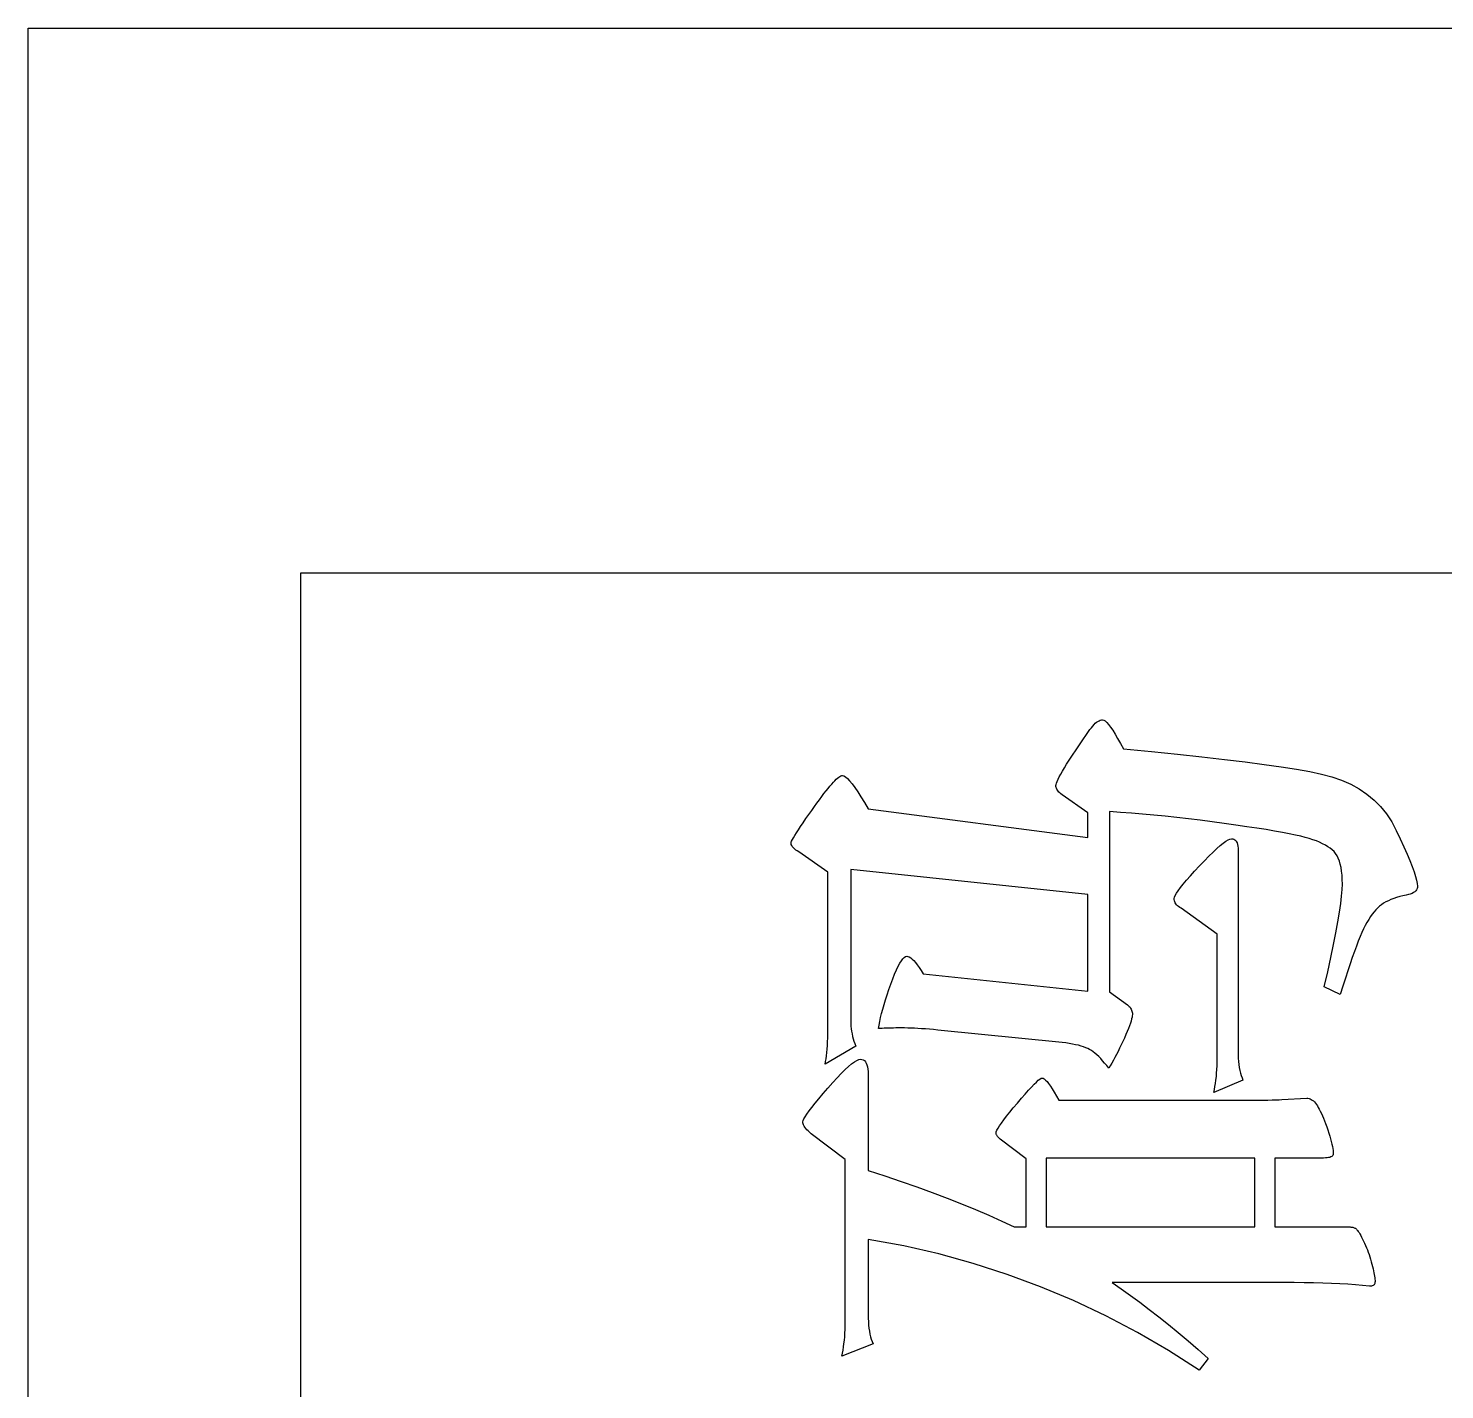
# Model space of a CAD drawing. Header units: millimetres. Extents: x -1 to 1576, y 30 to 633.
# Drawn here: x 1418.3 to 1423.5, y 406.95 to 411.95 of the extents above; entities that cross this region are included whole.
import ezdxf

# ---------------------------------------------------------------- set-up
doc = ezdxf.new("R2010")
doc.units = ezdxf.units.MM

msp = doc.modelspace()

# ---------------------------------------------------------------- linework, layer by layer
at = {"color": 7, "linetype": 'Continuous', "lineweight": 25}
for p, q in [((1418.301, 401.9531), (1418.301, 411.9531)), ((1418.301, 411.9531), (1428.301, 411.9531)), ((1419.301, 409.9531), (1419.301, 403.9531)), ((1425.301, 409.9531), (1419.301, 409.9531)), ((1422.2062, 409.3852), (1422.2112, 409.3912)), ((1422.2112, 409.3912), (1422.216, 409.3966)), ((1422.216, 409.3966), (1422.2208, 409.4013)), ((1422.2208, 409.4013), (1422.2254, 409.4052)), ((1422.2254, 409.4052), (1422.23, 409.4084)), ((1422.23, 409.4084), (1422.2344, 409.4109)), ((1422.2344, 409.4109), (1422.2388, 409.4127)), ((1422.2388, 409.4127), (1422.243, 409.4138)), ((1422.243, 409.4138), (1422.2472, 409.4142)), ((1422.2472, 409.4142), (1422.2516, 409.4131)), ((1422.2516, 409.4131), (1422.2568, 409.4098)), ((1422.2568, 409.4098), (1422.2626, 409.4045)), ((1422.2626, 409.4045), (1422.2692, 409.397)), ((1422.2692, 409.397), (1422.2765, 409.3873)), ((1422.1246, 409.266), (1422.2012, 409.3784)), ((1422.2012, 409.3784), (1422.2062, 409.3852)), ((1422.2765, 409.3873), (1422.2846, 409.3755)), ((1422.2846, 409.3755), (1422.2933, 409.3616)), ((1422.2933, 409.3616), (1422.3027, 409.3455)), ((1422.3027, 409.3455), (1422.3129, 409.3272)), ((1422.3129, 409.3272), (1422.3238, 409.3069)), ((1422.3238, 409.3069), (1422.4267, 409.2972)), ((1422.4267, 409.2972), (1422.5229, 409.2877)), ((1422.5229, 409.2877), (1422.6124, 409.2782)), ((1422.0998, 409.2254), (1422.1071, 409.2377)), ((1422.1071, 409.2377), (1422.1153, 409.2513)), ((1422.1153, 409.2513), (1422.1246, 409.266)), ((1422.6124, 409.2782), (1422.6952, 409.2689)), ((1422.6952, 409.2689), (1422.7714, 409.2596)), ((1422.7714, 409.2596), (1422.8408, 409.2505)), ((1422.8408, 409.2505), (1422.9036, 409.2414)), ((1422.9036, 409.2414), (1422.9597, 409.2325)), ((1422.9597, 409.2325), (1423.009, 409.2237)), ((1421.2523, 409.1777), (1421.2584, 409.1845)), ((1421.2584, 409.1845), (1421.264, 409.1904)), ((1421.264, 409.1904), (1421.2692, 409.1956)), ((1421.2692, 409.1956), (1421.274, 409.1999)), ((1421.274, 409.1999), (1421.2784, 409.2035)), ((1421.2784, 409.2035), (1421.2824, 409.2062)), ((1421.2824, 409.2062), (1421.286, 409.2082)), ((1421.286, 409.2082), (1421.2891, 409.2094)), ((1421.2891, 409.2094), (1421.2919, 409.2098)), ((1421.2919, 409.2098), (1421.297, 409.2086)), ((1421.297, 409.2086), (1421.303, 409.2049)), ((1421.303, 409.2049), (1421.3101, 409.1988)), ((1421.3101, 409.1988), (1421.318, 409.1902)), ((1421.318, 409.1902), (1421.327, 409.1792)), ((1422.0765, 409.1767), (1422.078, 409.1818)), ((1422.078, 409.1818), (1422.0804, 409.1881)), ((1422.0804, 409.1881), (1422.0838, 409.1957)), ((1422.0838, 409.1957), (1422.0882, 409.2044)), ((1422.0882, 409.2044), (1422.0935, 409.2143)), ((1422.0935, 409.2143), (1422.0998, 409.2254)), ((1423.009, 409.2237), (1423.0517, 409.2149)), ((1423.0517, 409.2149), (1423.0899, 409.205)), ((1423.0899, 409.205), (1423.1256, 409.1927)), ((1423.1256, 409.1927), (1423.159, 409.178)), ((1421.2073, 409.1207), (1421.2159, 409.1322)), ((1421.2159, 409.1322), (1421.224, 409.1429)), ((1421.224, 409.1429), (1421.2318, 409.1528)), ((1421.2318, 409.1528), (1421.2391, 409.1619)), ((1421.2391, 409.1619), (1421.2459, 409.1702)), ((1421.2459, 409.1702), (1421.2523, 409.1777)), ((1421.327, 409.1792), (1421.3369, 409.1657)), ((1421.3369, 409.1657), (1421.3478, 409.1497)), ((1421.3478, 409.1497), (1421.3597, 409.1313)), ((1421.3597, 409.1313), (1421.3726, 409.1105)), ((1422.076, 409.1728), (1422.0765, 409.1767)), ((1422.0762, 409.1694), (1422.076, 409.1728)), ((1422.0769, 409.1661), (1422.0762, 409.1694)), ((1422.0781, 409.1627), (1422.0769, 409.1661)), ((1422.0797, 409.1593), (1422.0781, 409.1627)), ((1422.0818, 409.1558), (1422.0797, 409.1593)), ((1422.0843, 409.1524), (1422.0818, 409.1558)), ((1422.0873, 409.1489), (1422.0843, 409.1524)), ((1422.0907, 409.1454), (1422.0873, 409.1489)), ((1422.0946, 409.1418), (1422.0907, 409.1454)), ((1422.099, 409.1383), (1422.0946, 409.1418)), ((1422.1935, 409.0719), (1422.099, 409.1383)), ((1423.159, 409.178), (1423.1901, 409.161)), ((1423.1901, 409.161), (1423.2187, 409.1415)), ((1423.2187, 409.1415), (1423.245, 409.1196)), ((1421.1686, 409.0669), (1421.1789, 409.0815)), ((1421.1789, 409.0815), (1421.1888, 409.0954)), ((1421.1888, 409.0954), (1421.1983, 409.1085)), ((1421.1983, 409.1085), (1421.2073, 409.1207)), ((1421.3726, 409.1105), (1421.3864, 409.0872)), ((1421.3864, 409.0872), (1422.1935, 408.9825)), ((1422.2727, 409.077), (1422.2727, 408.4155)), ((1422.3128, 409.0743), (1422.2727, 409.077)), ((1423.245, 409.1196), (1423.2689, 409.0953)), ((1423.2689, 409.0953), (1423.2904, 409.0686)), ((1421.138, 409.0225), (1421.1474, 409.0363)), ((1421.1474, 409.0363), (1421.1578, 409.0514)), ((1421.1578, 409.0514), (1421.1686, 409.0669)), ((1422.1935, 408.9825), (1422.1935, 409.0719)), ((1422.3533, 409.0712), (1422.3128, 409.0743)), ((1422.3943, 409.0677), (1422.3533, 409.0712)), ((1422.4358, 409.0639), (1422.3943, 409.0677)), ((1422.4777, 409.0598), (1422.4358, 409.0639)), ((1422.52, 409.0552), (1422.4777, 409.0598)), ((1422.5629, 409.0504), (1422.52, 409.0552)), ((1422.6062, 409.0451), (1422.5629, 409.0504)), ((1422.6499, 409.0395), (1422.6062, 409.0451)), ((1422.6941, 409.0336), (1422.6499, 409.0395)), ((1422.7371, 409.0275), (1422.6941, 409.0336)), ((1422.7772, 409.0217), (1422.7371, 409.0275)), ((1423.2904, 409.0686), (1423.3095, 409.0395)), ((1423.3095, 409.0395), (1423.3263, 409.008)), ((1421.1051, 408.9689), (1421.1078, 408.9744)), ((1421.1078, 408.9744), (1421.1117, 408.9813)), ((1421.1117, 408.9813), (1421.1166, 408.9895)), ((1421.1166, 408.9895), (1421.1226, 408.9991)), ((1421.1226, 408.9991), (1421.1298, 409.0101)), ((1421.1298, 409.0101), (1421.138, 409.0225)), ((1422.7002, 408.9684), (1422.7085, 408.9734)), ((1422.7085, 408.9734), (1422.7154, 408.9764)), ((1422.7154, 408.9764), (1422.7209, 408.9774)), ((1422.7209, 408.9774), (1422.7256, 408.9769)), ((1422.7256, 408.9769), (1422.7297, 408.9756)), ((1422.7297, 408.9756), (1422.7333, 408.9735)), ((1422.7333, 408.9735), (1422.7365, 408.9704)), ((1422.8142, 409.0161), (1422.7772, 409.0217)), ((1422.8484, 409.0107), (1422.8142, 409.0161)), ((1422.8796, 409.0055), (1422.8484, 409.0107)), ((1422.9079, 409.0005), (1422.8796, 409.0055)), ((1422.9333, 408.9957), (1422.9079, 409.0005)), ((1422.9557, 408.9911), (1422.9333, 408.9957)), ((1422.9752, 408.9867), (1422.9557, 408.9911)), ((1422.9917, 408.9825), (1422.9752, 408.9867)), ((1423.0063, 408.9783), (1422.9917, 408.9825)), ((1423.02, 408.9739), (1423.0063, 408.9783)), ((1423.0329, 408.9692), (1423.02, 408.9739)), ((1423.3263, 409.008), (1423.3411, 408.9766)), ((1423.3411, 408.9766), (1423.3543, 408.9475)), ((1421.1029, 408.962), (1421.1034, 408.9648)), ((1421.1032, 408.959), (1421.1029, 408.962)), ((1421.104, 408.9558), (1421.1032, 408.959)), ((1421.1034, 408.9648), (1421.1051, 408.9689)), ((1421.1054, 408.9526), (1421.104, 408.9558)), ((1421.1074, 408.9494), (1421.1054, 408.9526)), ((1421.1099, 408.9461), (1421.1074, 408.9494)), ((1421.113, 408.9427), (1421.1099, 408.9461)), ((1421.1166, 408.9393), (1421.113, 408.9427)), ((1421.1209, 408.9359), (1421.1166, 408.9393)), ((1421.1256, 408.9324), (1421.1209, 408.9359)), ((1421.131, 408.9288), (1421.1256, 408.9324)), ((1421.2382, 408.8548), (1421.131, 408.9288)), ((1422.638, 408.9136), (1422.6532, 408.9286)), ((1422.6532, 408.9286), (1422.667, 408.9415)), ((1422.667, 408.9415), (1422.6794, 408.9525)), ((1422.6794, 408.9525), (1422.6905, 408.9614)), ((1422.6905, 408.9614), (1422.7002, 408.9684)), ((1422.7365, 408.9704), (1422.7392, 408.9665)), ((1422.7392, 408.9665), (1422.7413, 408.9618)), ((1422.7413, 408.9618), (1422.743, 408.9561)), ((1422.743, 408.9561), (1422.7443, 408.9496)), ((1422.7443, 408.9496), (1422.745, 408.9422)), ((1422.745, 408.9422), (1422.7452, 408.934)), ((1422.7452, 408.934), (1422.7452, 408.1984)), ((1423.0448, 408.9643), (1423.0329, 408.9692)), ((1423.0559, 408.9592), (1423.0448, 408.9643)), ((1423.066, 408.9538), (1423.0559, 408.9592)), ((1423.0753, 408.9482), (1423.066, 408.9538)), ((1423.0836, 408.9424), (1423.0753, 408.9482)), ((1423.0911, 408.9364), (1423.0836, 408.9424)), ((1423.0977, 408.9301), (1423.0911, 408.9364)), ((1423.1035, 408.9232), (1423.0977, 408.9301)), ((1423.1087, 408.9151), (1423.1035, 408.9232)), ((1423.3543, 408.9475), (1423.366, 408.921)), ((1423.366, 408.921), (1423.3762, 408.8969)), ((1422.5857, 408.8586), (1422.6035, 408.8778)), ((1422.6035, 408.8778), (1422.6214, 408.8967)), ((1422.6214, 408.8967), (1422.638, 408.9136)), ((1423.1133, 408.9059), (1423.1087, 408.9151)), ((1423.1173, 408.8956), (1423.1133, 408.9059)), ((1423.1207, 408.8842), (1423.1173, 408.8956)), ((1423.1234, 408.8716), (1423.1207, 408.8842)), ((1423.1256, 408.8579), (1423.1234, 408.8716)), ((1423.3762, 408.8969), (1423.3847, 408.8752)), ((1423.3847, 408.8752), (1423.3917, 408.856)), ((1421.2382, 408.2775), (1421.2382, 408.8548)), ((1421.3225, 408.865), (1421.3225, 408.3082)), ((1422.1935, 408.773), (1421.3225, 408.865)), ((1422.5438, 408.8107), (1422.5559, 408.8251)), ((1422.5559, 408.8251), (1422.5699, 408.8411)), ((1422.5699, 408.8411), (1422.5857, 408.8586)), ((1423.1271, 408.8431), (1423.1256, 408.8579)), ((1423.128, 408.8271), (1423.1271, 408.8431)), ((1423.1283, 408.8101), (1423.128, 408.8271)), ((1423.3917, 408.856), (1423.3972, 408.8392)), ((1423.3972, 408.8392), (1423.4011, 408.8249)), ((1423.4011, 408.8249), (1423.4034, 408.8131)), ((1422.1935, 408.418), (1422.1935, 408.773)), ((1422.5112, 408.7626), (1422.514, 408.769)), ((1422.514, 408.769), (1422.5186, 408.7771)), ((1422.5186, 408.7771), (1422.5252, 408.7867)), ((1422.5252, 408.7867), (1422.5335, 408.7979)), ((1422.5335, 408.7979), (1422.5438, 408.8107)), ((1423.1224, 408.7392), (1423.1257, 408.7668)), ((1423.1257, 408.7668), (1423.1277, 408.7904)), ((1423.1277, 408.7904), (1423.1283, 408.8101)), ((1423.339, 408.7648), (1423.3277, 408.7614)), ((1423.3509, 408.7678), (1423.339, 408.7648)), ((1423.3633, 408.7705), (1423.3509, 408.7678)), ((1423.3711, 408.7722), (1423.3633, 408.7705)), ((1423.378, 408.7743), (1423.3711, 408.7722)), ((1423.3842, 408.7767), (1423.378, 408.7743)), ((1423.3895, 408.7795), (1423.3842, 408.7767)), ((1423.394, 408.7826), (1423.3895, 408.7795)), ((1423.3977, 408.7861), (1423.394, 408.7826)), ((1423.4005, 408.79), (1423.3977, 408.7861)), ((1423.4026, 408.7942), (1423.4005, 408.79)), ((1423.4038, 408.7988), (1423.4026, 408.7942)), ((1423.4034, 408.8131), (1423.4042, 408.8037)), ((1423.4042, 408.8037), (1423.4038, 408.7988)), ((1422.5102, 408.7577), (1422.5112, 408.7626)), ((1422.5105, 408.7537), (1422.5102, 408.7577)), ((1422.5113, 408.7497), (1422.5105, 408.7537)), ((1422.5125, 408.7459), (1422.5113, 408.7497)), ((1422.5143, 408.7422), (1422.5125, 408.7459)), ((1422.5166, 408.7386), (1422.5143, 408.7422)), ((1422.5194, 408.735), (1422.5166, 408.7386)), ((1422.5227, 408.7316), (1422.5194, 408.735)), ((1422.5266, 408.7283), (1422.5227, 408.7316)), ((1422.5309, 408.7251), (1422.5266, 408.7283)), ((1422.5358, 408.722), (1422.5309, 408.7251)), ((1422.6686, 408.6274), (1422.5358, 408.722)), ((1423.1177, 408.7075), (1423.1224, 408.7392)), ((1423.2514, 408.7167), (1423.2446, 408.7091)), ((1423.2581, 408.7236), (1423.2514, 408.7167)), ((1423.265, 408.7296), (1423.2581, 408.7236)), ((1423.2722, 408.7351), (1423.265, 408.7296)), ((1423.28, 408.7402), (1423.2722, 408.7351)), ((1423.2883, 408.7451), (1423.28, 408.7402)), ((1423.2973, 408.7496), (1423.2883, 408.7451)), ((1423.3068, 408.7539), (1423.2973, 408.7496)), ((1423.317, 408.7578), (1423.3068, 408.7539)), ((1423.3277, 408.7614), (1423.317, 408.7578)), ((1423.1044, 408.6322), (1423.1118, 408.6718)), ((1423.1118, 408.6718), (1423.1177, 408.7075)), ((1423.2186, 408.6703), (1423.2123, 408.6585)), ((1423.225, 408.6812), (1423.2186, 408.6703)), ((1423.2315, 408.6913), (1423.225, 408.6812)), ((1423.238, 408.7006), (1423.2315, 408.6913)), ((1423.2446, 408.7091), (1423.238, 408.7006)), ((1422.6686, 408.1728), (1422.6686, 408.6274)), ((1423.0958, 408.5885), (1423.1044, 408.6322)), ((1423.1935, 408.6179), (1423.1869, 408.6014)), ((1423.1999, 408.6326), (1423.1935, 408.6179)), ((1423.206, 408.646), (1423.1999, 408.6326)), ((1423.2123, 408.6585), (1423.206, 408.646)), ((1423.0859, 408.5408), (1423.0958, 408.5885)), ((1423.1725, 408.5631), (1423.1647, 408.5413)), ((1423.1799, 408.5831), (1423.1725, 408.5631)), ((1423.1869, 408.6014), (1423.1799, 408.5831)), ((1421.4903, 408.4956), (1421.4966, 408.5089)), ((1421.4966, 408.5089), (1421.5026, 408.5202)), ((1421.5026, 408.5202), (1421.5083, 408.5294)), ((1421.5083, 408.5294), (1421.5137, 408.5365)), ((1421.5137, 408.5365), (1421.5189, 408.5416)), ((1421.5189, 408.5416), (1421.5237, 408.5447)), ((1421.5237, 408.5447), (1421.5281, 408.5457)), ((1421.5281, 408.5457), (1421.5326, 408.5451)), ((1421.5326, 408.5451), (1421.5375, 408.5432)), ((1421.5375, 408.5432), (1421.5427, 408.54)), ((1421.5427, 408.54), (1421.5482, 408.5355)), ((1421.5482, 408.5355), (1421.554, 408.5298)), ((1421.554, 408.5298), (1421.5602, 408.5227)), ((1421.5602, 408.5227), (1421.5667, 408.5144)), ((1421.5667, 408.5144), (1421.5735, 408.5048)), ((1421.5735, 408.5048), (1421.5807, 408.494)), ((1423.0746, 408.4891), (1423.0859, 408.5408)), ((1423.1566, 408.5176), (1423.1482, 408.4922)), ((1423.1647, 408.5413), (1423.1566, 408.5176)), ((1421.4694, 408.4435), (1421.4767, 408.463)), ((1421.4767, 408.463), (1421.4836, 408.4803)), ((1421.4836, 408.4803), (1421.4903, 408.4956)), ((1421.5807, 408.494), (1421.5882, 408.4819)), ((1421.5882, 408.4819), (1422.1935, 408.418)), ((1423.0619, 408.4333), (1423.0746, 408.4891)), ((1423.1394, 408.465), (1423.1302, 408.436)), ((1423.1482, 408.4922), (1423.1394, 408.465)), ((1421.4498, 408.3859), (1421.4558, 408.4043)), ((1421.4558, 408.4043), (1421.4623, 408.4235)), ((1421.4623, 408.4235), (1421.4694, 408.4435)), ((1422.2727, 408.4155), (1422.3391, 408.3669)), ((1423.1207, 408.4052), (1423.0619, 408.4333)), ((1423.1302, 408.436), (1423.1207, 408.4052)), ((1421.4355, 408.3357), (1421.4397, 408.3516)), ((1421.4397, 408.3516), (1421.4445, 408.3684)), ((1421.4445, 408.3684), (1421.4498, 408.3859)), ((1422.3391, 408.3669), (1422.3425, 408.3643)), ((1422.3425, 408.3643), (1422.3455, 408.3615)), ((1422.3455, 408.3615), (1422.3482, 408.3585)), ((1422.3482, 408.3585), (1422.3505, 408.3553)), ((1422.3505, 408.3553), (1422.3525, 408.3519)), ((1422.3525, 408.3519), (1422.3541, 408.3484)), ((1422.3541, 408.3484), (1422.3554, 408.3447)), ((1421.3225, 408.3082), (1421.3227, 408.2985)), ((1421.3227, 408.2985), (1421.3232, 408.289)), ((1421.4265, 408.2927), (1421.429, 408.3062)), ((1421.429, 408.3062), (1421.4319, 408.3205)), ((1421.4319, 408.3205), (1421.4355, 408.3357)), ((1422.3496, 408.2999), (1422.3464, 408.2908)), ((1422.3523, 408.3081), (1422.3496, 408.2999)), ((1422.3543, 408.3155), (1422.3523, 408.3081)), ((1422.3558, 408.322), (1422.3543, 408.3155)), ((1422.3554, 408.3447), (1422.3563, 408.3408)), ((1422.3567, 408.3277), (1422.3558, 408.322)), ((1422.3563, 408.3408), (1422.3568, 408.3367)), ((1422.357, 408.3324), (1422.3567, 408.3277)), ((1422.3568, 408.3367), (1422.357, 408.3324)), ((1421.2373, 408.2317), (1421.2378, 408.2463)), ((1421.2378, 408.2463), (1421.2381, 408.2615)), ((1421.2381, 408.2615), (1421.2382, 408.2775)), ((1421.3232, 408.289), (1421.3241, 408.2795)), ((1421.3241, 408.2795), (1421.3254, 408.2702)), ((1421.3254, 408.2702), (1421.327, 408.2609)), ((1421.327, 408.2609), (1421.329, 408.2518)), ((1421.329, 408.2518), (1421.3313, 408.2427)), ((1421.3313, 408.2427), (1421.334, 408.2338)), ((1421.4247, 408.2801), (1421.4265, 408.2927)), ((1421.4311, 408.2806), (1421.4247, 408.2801)), ((1421.4379, 408.281), (1421.4311, 408.2806)), ((1421.4452, 408.2814), (1421.4379, 408.281)), ((1421.4529, 408.2817), (1421.4452, 408.2814)), ((1421.4611, 408.282), (1421.4529, 408.2817)), ((1421.4698, 408.2822), (1421.4611, 408.282)), ((1421.4789, 408.2824), (1421.4698, 408.2822)), ((1421.4884, 408.2825), (1421.4789, 408.2824)), ((1421.4985, 408.2826), (1421.4884, 408.2825)), ((1421.509, 408.2826), (1421.4985, 408.2826)), ((1421.52, 408.2826), (1421.509, 408.2826)), ((1421.5315, 408.2823), (1421.52, 408.2826)), ((1421.5435, 408.282), (1421.5315, 408.2823)), ((1421.556, 408.2814), (1421.5435, 408.282)), ((1421.569, 408.2807), (1421.556, 408.2814)), ((1421.5825, 408.2799), (1421.569, 408.2807)), ((1421.5966, 408.2789), (1421.5825, 408.2799)), ((1421.6112, 408.2777), (1421.5966, 408.2789)), ((1421.6262, 408.2764), (1421.6112, 408.2777)), ((1421.6418, 408.275), (1421.6262, 408.2764)), ((1422.099, 408.229), (1421.6418, 408.275)), ((1422.3276, 408.2456), (1422.3217, 408.2328)), ((1422.3332, 408.2582), (1422.3276, 408.2456)), ((1422.3382, 408.2699), (1422.3332, 408.2582)), ((1422.3426, 408.2808), (1422.3382, 408.2699)), ((1422.3464, 408.2908), (1422.3426, 408.2808)), ((1421.3404, 408.2162), (1421.228, 408.1498)), ((1421.2332, 408.1806), (1421.2346, 408.1923)), ((1421.2346, 408.1923), (1421.2357, 408.2047)), ((1421.2357, 408.2047), (1421.2366, 408.2179)), ((1421.2366, 408.2179), (1421.2373, 408.2317)), ((1421.334, 408.2338), (1421.337, 408.225)), ((1421.337, 408.225), (1421.3404, 408.2162)), ((1422.1124, 408.2274), (1422.099, 408.229)), ((1422.1251, 408.2255), (1422.1124, 408.2274)), ((1422.1371, 408.2235), (1422.1251, 408.2255)), ((1422.1483, 408.2212), (1422.1371, 408.2235)), ((1422.1587, 408.2188), (1422.1483, 408.2212)), ((1422.1684, 408.2161), (1422.1587, 408.2188)), ((1422.1774, 408.2133), (1422.1684, 408.2161)), ((1422.1857, 408.2102), (1422.1774, 408.2133)), ((1422.1931, 408.2069), (1422.1857, 408.2102)), ((1422.1999, 408.2035), (1422.1931, 408.2069)), ((1422.2063, 408.1996), (1422.1999, 408.2035)), ((1422.2129, 408.195), (1422.2063, 408.1996)), ((1422.2196, 408.1897), (1422.2129, 408.195)), ((1422.3043, 408.1966), (1422.2985, 408.1852)), ((1422.3101, 408.2082), (1422.3043, 408.1966)), ((1422.3159, 408.2203), (1422.3101, 408.2082)), ((1422.3217, 408.2328), (1422.3159, 408.2203)), ((1422.7452, 408.1984), (1422.7454, 408.1849)), ((1421.228, 408.1498), (1421.23, 408.1594)), ((1421.23, 408.1594), (1421.2317, 408.1696)), ((1421.2317, 408.1696), (1421.2332, 408.1806)), ((1421.3016, 408.1295), (1421.3142, 408.1412)), ((1421.3142, 408.1412), (1421.3256, 408.1507)), ((1421.3256, 408.1507), (1421.3357, 408.1581)), ((1421.3357, 408.1581), (1421.3445, 408.1635)), ((1421.3445, 408.1635), (1421.352, 408.1666)), ((1421.352, 408.1666), (1421.3583, 408.1677)), ((1421.3583, 408.1677), (1421.3636, 408.1671)), ((1421.3636, 408.1671), (1421.3684, 408.1654)), ((1421.3684, 408.1654), (1421.3726, 408.1626)), ((1421.3726, 408.1626), (1421.3763, 408.1587)), ((1421.3763, 408.1587), (1421.3794, 408.1537)), ((1421.3794, 408.1537), (1421.3819, 408.1475)), ((1421.3819, 408.1475), (1421.3839, 408.1402)), ((1421.3839, 408.1402), (1421.3853, 408.1317)), ((1422.2265, 408.1838), (1422.2196, 408.1897)), ((1422.2334, 408.1773), (1422.2265, 408.1838)), ((1422.2405, 408.17), (1422.2334, 408.1773)), ((1422.2477, 408.1622), (1422.2405, 408.17)), ((1422.2551, 408.1536), (1422.2477, 408.1622)), ((1422.2625, 408.1444), (1422.2551, 408.1536)), ((1422.2701, 408.1345), (1422.2625, 408.1444)), ((1422.2758, 408.1439), (1422.2701, 408.1345)), ((1422.2814, 408.1537), (1422.2758, 408.1439)), ((1422.2871, 408.1638), (1422.2814, 408.1537)), ((1422.2928, 408.1743), (1422.2871, 408.1638)), ((1422.2985, 408.1852), (1422.2928, 408.1743)), ((1422.6674, 408.1302), (1422.6681, 408.144)), ((1422.6681, 408.144), (1422.6685, 408.1582)), ((1422.6685, 408.1582), (1422.6686, 408.1728)), ((1422.7454, 408.1849), (1422.7459, 408.172)), ((1422.7459, 408.172), (1422.7468, 408.1597)), ((1422.7468, 408.1597), (1422.7481, 408.1481)), ((1422.7481, 408.1481), (1422.7497, 408.137)), ((1421.256, 408.0818), (1421.2725, 408.0999)), ((1421.2725, 408.0999), (1421.2877, 408.1158)), ((1421.2877, 408.1158), (1421.3016, 408.1295)), ((1421.3853, 408.1317), (1421.3861, 408.1222)), ((1421.3861, 408.1222), (1421.3864, 408.1115)), ((1421.3864, 408.1115), (1421.3864, 407.759)), ((1422.0043, 408.084), (1422.0114, 408.0905)), ((1422.0114, 408.0905), (1422.0172, 408.0951)), ((1422.0172, 408.0951), (1422.0217, 408.0978)), ((1422.0217, 408.0978), (1422.0249, 408.0987)), ((1422.0249, 408.0987), (1422.0288, 408.0979)), ((1422.0288, 408.0979), (1422.0331, 408.0955)), ((1422.0331, 408.0955), (1422.038, 408.0914)), ((1422.038, 408.0914), (1422.0433, 408.0857)), ((1422.7631, 408.0911), (1422.6558, 408.0451)), ((1422.6623, 408.0791), (1422.664, 408.0913)), ((1422.664, 408.0913), (1422.6654, 408.1038)), ((1422.6654, 408.1038), (1422.6665, 408.1168)), ((1422.6665, 408.1168), (1422.6674, 408.1302)), ((1422.7497, 408.137), (1422.7517, 408.1266)), ((1422.7517, 408.1266), (1422.754, 408.1168)), ((1422.754, 408.1168), (1422.7567, 408.1076)), ((1422.7567, 408.1076), (1422.7597, 408.099)), ((1422.7597, 408.099), (1422.7631, 408.0911)), ((1421.2052, 408.0228), (1421.2208, 408.0414)), ((1421.2208, 408.0414), (1421.2382, 408.0617)), ((1421.2382, 408.0617), (1421.256, 408.0818)), ((1421.9492, 408.0242), (1421.9628, 408.0399)), ((1421.9628, 408.0399), (1421.9751, 408.0537)), ((1421.9751, 408.0537), (1421.9862, 408.0656)), ((1421.9862, 408.0656), (1421.9959, 408.0757)), ((1421.9959, 408.0757), (1422.0043, 408.084)), ((1422.0433, 408.0857), (1422.0492, 408.0783)), ((1422.0492, 408.0783), (1422.0556, 408.0693)), ((1422.0556, 408.0693), (1422.0625, 408.0587)), ((1422.0625, 408.0587), (1422.0699, 408.0464)), ((1422.0699, 408.0464), (1422.0778, 408.0325)), ((1422.6558, 408.0451), (1422.6583, 408.056)), ((1422.6583, 408.056), (1422.6604, 408.0674)), ((1422.6604, 408.0674), (1422.6623, 408.0791)), ((1421.1693, 407.9777), (1421.1794, 407.991)), ((1421.1794, 407.991), (1421.1914, 408.006)), ((1421.1914, 408.006), (1421.2052, 408.0228)), ((1421.9062, 407.973), (1421.9195, 407.9891)), ((1421.9195, 407.9891), (1421.9343, 408.0068)), ((1421.9343, 408.0068), (1421.9492, 408.0242)), ((1422.0778, 408.0325), (1422.0862, 408.017)), ((1422.0862, 408.017), (1422.7324, 408.017)), ((1422.7324, 408.017), (1422.7567, 408.017)), ((1422.7567, 408.017), (1422.7795, 408.0171)), ((1422.7795, 408.0171), (1422.8006, 408.0172)), ((1422.8006, 408.0172), (1422.8203, 408.0174)), ((1422.8203, 408.0174), (1422.8384, 408.0176)), ((1422.8384, 408.0176), (1422.855, 408.0179)), ((1422.855, 408.0179), (1422.8701, 408.0182)), ((1422.8701, 408.0182), (1422.8837, 408.0186)), ((1422.8837, 408.0186), (1422.8957, 408.0191)), ((1422.8957, 408.0191), (1422.9061, 408.0196)), ((1422.9061, 408.0196), (1422.9981, 408.0247)), ((1422.9981, 408.0247), (1423.0021, 408.0244)), ((1423.0021, 408.0244), (1423.0062, 408.0235)), ((1423.0062, 408.0235), (1423.0101, 408.0221)), ((1423.0101, 408.0221), (1423.014, 408.0202)), ((1423.014, 408.0202), (1423.0179, 408.0176)), ((1423.0179, 408.0176), (1423.0217, 408.0146)), ((1423.0217, 408.0146), (1423.0254, 408.0109)), ((1423.0254, 408.0109), (1423.0292, 408.0067)), ((1423.0292, 408.0067), (1423.0328, 408.0019)), ((1423.0328, 408.0019), (1423.0364, 407.9966)), ((1423.0364, 407.9966), (1423.04, 407.9906)), ((1423.04, 407.9906), (1423.0436, 407.984)), ((1423.0436, 407.984), (1423.0473, 407.9768)), ((1421.1463, 407.9378), (1421.1472, 407.9423)), ((1421.1466, 407.9342), (1421.1463, 407.9378)), ((1421.1475, 407.9304), (1421.1466, 407.9342)), ((1421.1472, 407.9423), (1421.15, 407.9485)), ((1421.15, 407.9485), (1421.1546, 407.9565)), ((1421.1546, 407.9565), (1421.161, 407.9662)), ((1421.161, 407.9662), (1421.1693, 407.9777)), ((1421.8688, 407.9231), (1421.8758, 407.9333)), ((1421.8758, 407.9333), (1421.8844, 407.9451)), ((1421.8844, 407.9451), (1421.8945, 407.9583)), ((1421.8945, 407.9583), (1421.9062, 407.973)), ((1423.0473, 407.9768), (1423.0511, 407.969)), ((1423.0511, 407.969), (1423.0549, 407.9605)), ((1423.0549, 407.9605), (1423.0588, 407.9514)), ((1423.0588, 407.9514), (1423.0627, 407.9416)), ((1423.0627, 407.9416), (1423.0666, 407.9312)), ((1423.0666, 407.9312), (1423.0707, 407.9201)), ((1421.1491, 407.9264), (1421.1475, 407.9304)), ((1421.1512, 407.9223), (1421.1491, 407.9264)), ((1421.154, 407.918), (1421.1512, 407.9223)), ((1421.1573, 407.9136), (1421.154, 407.918)), ((1421.1613, 407.909), (1421.1573, 407.9136)), ((1421.1659, 407.9043), (1421.1613, 407.909)), ((1421.1711, 407.8994), (1421.1659, 407.9043)), ((1421.177, 407.8944), (1421.1711, 407.8994)), ((1421.3021, 407.7999), (1421.177, 407.8944)), ((1421.8564, 407.897), (1421.8571, 407.9013)), ((1421.8565, 407.8949), (1421.8564, 407.897)), ((1421.857, 407.8928), (1421.8565, 407.8949)), ((1421.8577, 407.8906), (1421.857, 407.8928)), ((1421.8571, 407.9013), (1421.8595, 407.9071)), ((1421.8588, 407.8884), (1421.8577, 407.8906)), ((1421.8602, 407.8861), (1421.8588, 407.8884)), ((1421.8595, 407.9071), (1421.8634, 407.9143)), ((1421.8619, 407.8838), (1421.8602, 407.8861)), ((1421.8639, 407.8814), (1421.8619, 407.8838)), ((1421.8634, 407.9143), (1421.8688, 407.9231)), ((1421.8662, 407.879), (1421.8639, 407.8814)), ((1421.8688, 407.8765), (1421.8662, 407.879)), ((1423.0707, 407.9201), (1423.0747, 407.9084)), ((1423.0747, 407.9084), (1423.0786, 407.8968)), ((1423.0786, 407.8968), (1423.0821, 407.8857)), ((1423.0821, 407.8857), (1423.0851, 407.8753)), ((1421.8717, 407.874), (1421.8688, 407.8765)), ((1421.9662, 407.8025), (1421.8717, 407.874)), ((1423.0851, 407.8753), (1423.0878, 407.8655)), ((1423.0878, 407.8655), (1423.09, 407.8564)), ((1423.09, 407.8564), (1423.0919, 407.8479)), ((1423.0919, 407.8479), (1423.0933, 407.84)), ((1423.0933, 407.84), (1423.0943, 407.8328)), ((1423.0943, 407.8328), (1423.0949, 407.8263)), ((1421.3021, 407.2048), (1421.3021, 407.7999)), ((1421.9662, 407.5521), (1421.9662, 407.8025)), ((1422.8065, 407.805), (1422.0403, 407.805)), ((1422.0403, 407.805), (1422.0403, 407.5521)), ((1422.8065, 407.5521), (1422.8065, 407.805)), ((1422.8806, 407.805), (1422.8806, 407.5521)), ((1423.0594, 407.805), (1422.8806, 407.805)), ((1423.0662, 407.8052), (1423.0594, 407.805)), ((1423.0723, 407.8056), (1423.0662, 407.8052)), ((1423.0776, 407.8064), (1423.0723, 407.8056)), ((1423.0823, 407.8075), (1423.0776, 407.8064)), ((1423.0862, 407.8088), (1423.0823, 407.8075)), ((1423.0894, 407.8105), (1423.0862, 407.8088)), ((1423.0919, 407.8125), (1423.0894, 407.8105)), ((1423.0937, 407.8148), (1423.0919, 407.8125)), ((1423.0948, 407.8174), (1423.0937, 407.8148)), ((1423.0951, 407.8203), (1423.0948, 407.8174)), ((1423.0949, 407.8263), (1423.0951, 407.8203)), ((1421.3864, 407.759), (1421.4478, 407.739)), ((1421.4478, 407.739), (1421.5076, 407.7189)), ((1421.5076, 407.7189), (1421.5655, 407.6986)), ((1421.5655, 407.6986), (1421.6218, 407.6781)), ((1421.6218, 407.6781), (1421.6763, 407.6575)), ((1421.6763, 407.6575), (1421.7291, 407.6367)), ((1421.7291, 407.6367), (1421.7801, 407.6158)), ((1421.7801, 407.6158), (1421.8294, 407.5947)), ((1421.8294, 407.5947), (1421.877, 407.5735)), ((1421.877, 407.5735), (1421.9228, 407.5521)), ((1421.9228, 407.5521), (1421.9662, 407.5521)), ((1422.0403, 407.5521), (1422.8065, 407.5521)), ((1422.8806, 407.5521), (1423.1488, 407.5521)), ((1423.1488, 407.5521), (1423.1528, 407.5521)), ((1423.1528, 407.5521), (1423.1565, 407.5519)), ((1423.1565, 407.5519), (1423.16, 407.5516)), ((1423.16, 407.5516), (1423.1633, 407.5511)), ((1423.1633, 407.5511), (1423.1663, 407.5505)), ((1423.1663, 407.5505), (1423.1692, 407.5498)), ((1423.1692, 407.5498), (1423.1718, 407.549)), ((1423.1718, 407.549), (1423.1741, 407.548)), ((1423.1741, 407.548), (1423.1762, 407.547)), ((1423.1762, 407.547), (1423.1781, 407.5457)), ((1423.1781, 407.5457), (1423.18, 407.5441)), ((1423.18, 407.5441), (1423.1821, 407.5419)), ((1423.1821, 407.5419), (1423.1844, 407.5389)), ((1423.1844, 407.5389), (1423.1869, 407.5353)), ((1423.1869, 407.5353), (1423.1896, 407.5311)), ((1423.1896, 407.5311), (1423.1926, 407.5261)), ((1423.1926, 407.5261), (1423.1957, 407.5205)), ((1423.1957, 407.5205), (1423.199, 407.5143)), ((1423.199, 407.5143), (1423.2025, 407.5073)), ((1421.3864, 407.5062), (1421.3864, 407.2303)), ((1421.5172, 407.4821), (1421.3864, 407.5062)), ((1421.6459, 407.4526), (1421.5172, 407.4821)), ((1423.2025, 407.5073), (1423.2063, 407.4998)), ((1423.2063, 407.4998), (1423.21, 407.4918)), ((1423.21, 407.4918), (1423.2136, 407.4837)), ((1423.2136, 407.4837), (1423.2171, 407.4756)), ((1423.2171, 407.4756), (1423.2204, 407.4673)), ((1423.2204, 407.4673), (1423.2235, 407.4589)), ((1421.7726, 407.4179), (1421.6459, 407.4526)), ((1421.8972, 407.3778), (1421.7726, 407.4179)), ((1423.2235, 407.4589), (1423.2265, 407.4504)), ((1423.2265, 407.4504), (1423.2293, 407.4419)), ((1423.2293, 407.4419), (1423.232, 407.4332)), ((1423.232, 407.4332), (1423.2345, 407.4244)), ((1423.2345, 407.4244), (1423.2369, 407.4155)), ((1423.2369, 407.4155), (1423.2391, 407.4068)), ((1422.0198, 407.3325), (1421.8972, 407.3778)), ((1423.2391, 407.4068), (1423.241, 407.3986)), ((1423.241, 407.3986), (1423.2428, 407.391)), ((1423.2428, 407.391), (1423.2442, 407.3838)), ((1423.2442, 407.3838), (1423.2455, 407.3772)), ((1423.2455, 407.3772), (1423.2465, 407.371)), ((1423.2465, 407.371), (1423.2473, 407.3654)), ((1423.2473, 407.3654), (1423.2479, 407.3603)), ((1423.2479, 407.3603), (1423.2483, 407.3557)), ((1422.1404, 407.2818), (1422.0198, 407.3325)), ((1422.2829, 407.3478), (1422.3163, 407.3248)), ((1422.9138, 407.3478), (1422.2829, 407.3478)), ((1422.3163, 407.3248), (1422.3501, 407.3007)), ((1422.9514, 407.3477), (1422.9138, 407.3478)), ((1422.9877, 407.3473), (1422.9514, 407.3477)), ((1423.0225, 407.3467), (1422.9877, 407.3473)), ((1423.056, 407.3458), (1423.0225, 407.3467)), ((1423.0881, 407.3446), (1423.056, 407.3458)), ((1423.1189, 407.3432), (1423.0881, 407.3446)), ((1423.1482, 407.3415), (1423.1189, 407.3432)), ((1423.1762, 407.3396), (1423.1482, 407.3415)), ((1423.2027, 407.3375), (1423.1762, 407.3396)), ((1423.228, 407.335), (1423.2027, 407.3375)), ((1423.2318, 407.3347), (1423.228, 407.335)), ((1423.2353, 407.3349), (1423.2318, 407.3347)), ((1423.2384, 407.3355), (1423.2353, 407.3349)), ((1423.241, 407.3365), (1423.2384, 407.3355)), ((1423.2433, 407.3379), (1423.241, 407.3365)), ((1423.2451, 407.3398), (1423.2433, 407.3379)), ((1423.2465, 407.3421), (1423.2451, 407.3398)), ((1423.2476, 407.3448), (1423.2465, 407.3421)), ((1423.2482, 407.348), (1423.2476, 407.3448)), ((1423.2484, 407.3516), (1423.2482, 407.348)), ((1423.2483, 407.3557), (1423.2484, 407.3516)), ((1422.2589, 407.2258), (1422.1404, 407.2818)), ((1422.3501, 407.3007), (1422.3844, 407.2755)), ((1422.3844, 407.2755), (1422.419, 407.2493)), ((1421.302, 407.1902), (1421.3021, 407.2048)), ((1421.3864, 407.2303), (1421.3866, 407.2168)), ((1421.3866, 407.2168), (1421.3871, 407.2039)), ((1421.3871, 407.2039), (1421.388, 407.1917)), ((1422.3754, 407.1645), (1422.2589, 407.2258)), ((1422.419, 407.2493), (1422.454, 407.222)), ((1422.454, 407.222), (1422.4895, 407.1936)), ((1421.3001, 407.1488), (1421.3009, 407.1622)), ((1421.3009, 407.1622), (1421.3016, 407.1759)), ((1421.3016, 407.1759), (1421.302, 407.1902)), ((1421.388, 407.1917), (1421.3893, 407.18)), ((1421.3893, 407.18), (1421.3909, 407.169)), ((1421.3909, 407.169), (1421.3928, 407.1586)), ((1421.3928, 407.1586), (1421.3952, 407.1488)), ((1422.4898, 407.0979), (1422.3754, 407.1645)), ((1422.4895, 407.1936), (1422.5254, 407.1642)), ((1422.5254, 407.1642), (1422.5616, 407.1337)), ((1421.4043, 407.123), (1421.2893, 407.0771)), ((1421.2917, 407.088), (1421.2939, 407.0993)), ((1421.2939, 407.0993), (1421.2958, 407.1111)), ((1421.2958, 407.1111), (1421.2975, 407.1232)), ((1421.2975, 407.1232), (1421.2989, 407.1358)), ((1421.2989, 407.1358), (1421.3001, 407.1488)), ((1421.3952, 407.1488), (1421.3978, 407.1396)), ((1421.3978, 407.1396), (1421.4009, 407.131)), ((1421.4009, 407.131), (1421.4043, 407.123)), ((1422.5616, 407.1337), (1422.5983, 407.1021)), ((1422.5983, 407.1021), (1422.6354, 407.0694)), ((1421.2893, 407.0771), (1421.2917, 407.088)), ((1422.6022, 407.026), (1422.4898, 407.0979)), ((1422.6354, 407.0694), (1422.6022, 407.026))]:
    msp.add_line(p, q, dxfattribs=at)

doc.saveas('drawing.dxf')
